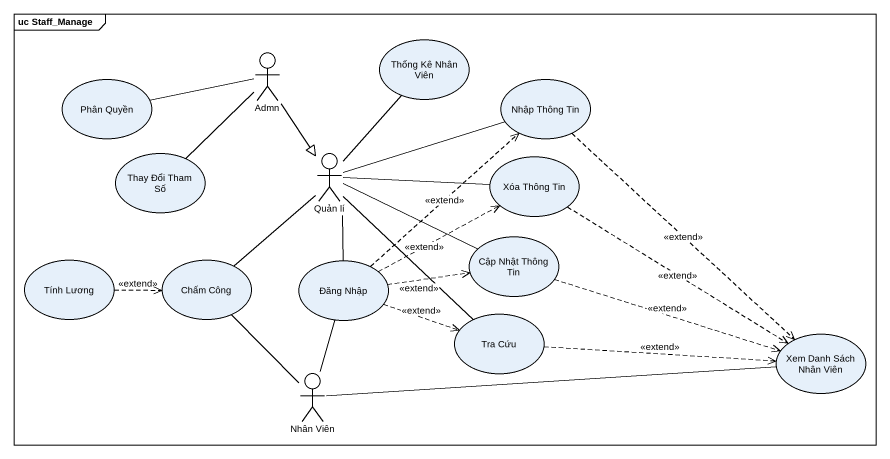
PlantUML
@startuml
mainframe uc Staff_Manage
usecase "Thống Kê Nhân Viên" as Thống_Kê_Nhân_Viên
usecase "Phân Quyền" as Phân_Quyền
actor Admn
usecase "Nhập Thông Tin" as Nhập_Thông_Tin
usecase "Thay Đổi Tham Số" as Thay_Đổi_Tham_Số
actor "Quản lí" as Quản_lí
usecase "Xóa Thông Tin" as Xóa_Thông_Tin
usecase "Tính Lương" as Tính_Lương
usecase "Chấm Công" as Chấm_Công
usecase "Đăng Nhập" as Đăng_Nhập
usecase "Cập Nhật Thông Tin" as Cập_Nhật_Thông_Tin
usecase "Tra Cứu" as Tra_Cứu
usecase "Xem Danh Sách Nhân Viên" as Xem_Danh_Sách_Nhân_Viên
actor "Nhân Viên" as Nhân_Viên
Admn -left- Phân_Quyền
Admn -- Thay_Đổi_Tham_Số
Admn -- Quản_lí
Admn --|> Quản_lí
Nhập_Thông_Tin ..> Xem_Danh_Sách_Nhân_Viên : <<extend>>
Quản_lí -up- Thống_Kê_Nhân_Viên
Quản_lí -right- Nhập_Thông_Tin
Quản_lí -right- Xóa_Thông_Tin
Quản_lí -- Chấm_Công
Quản_lí -- Đăng_Nhập
Quản_lí -right- Cập_Nhật_Thông_Tin
Quản_lí -- Tra_Cứu
Xóa_Thông_Tin ..> Xem_Danh_Sách_Nhân_Viên : <<extend>>
Tính_Lương .right.> Chấm_Công : <<extend>>
Đăng_Nhập .up.> Nhập_Thông_Tin : <<extend>>
Đăng_Nhập .right.> Xóa_Thông_Tin : <<extend>>
Đăng_Nhập .right.> Cập_Nhật_Thông_Tin : <<extend>>
Đăng_Nhập .right.> Tra_Cứu : <<extend>>
Cập_Nhật_Thông_Tin .right.> Xem_Danh_Sách_Nhân_Viên : <<extend>>
Tra_Cứu .right.> Xem_Danh_Sách_Nhân_Viên : <<extend>>
Nhân_Viên -up- Chấm_Công
Nhân_Viên -up- Đăng_Nhập
Nhân_Viên -right- Xem_Danh_Sách_Nhân_Viên
@enduml
